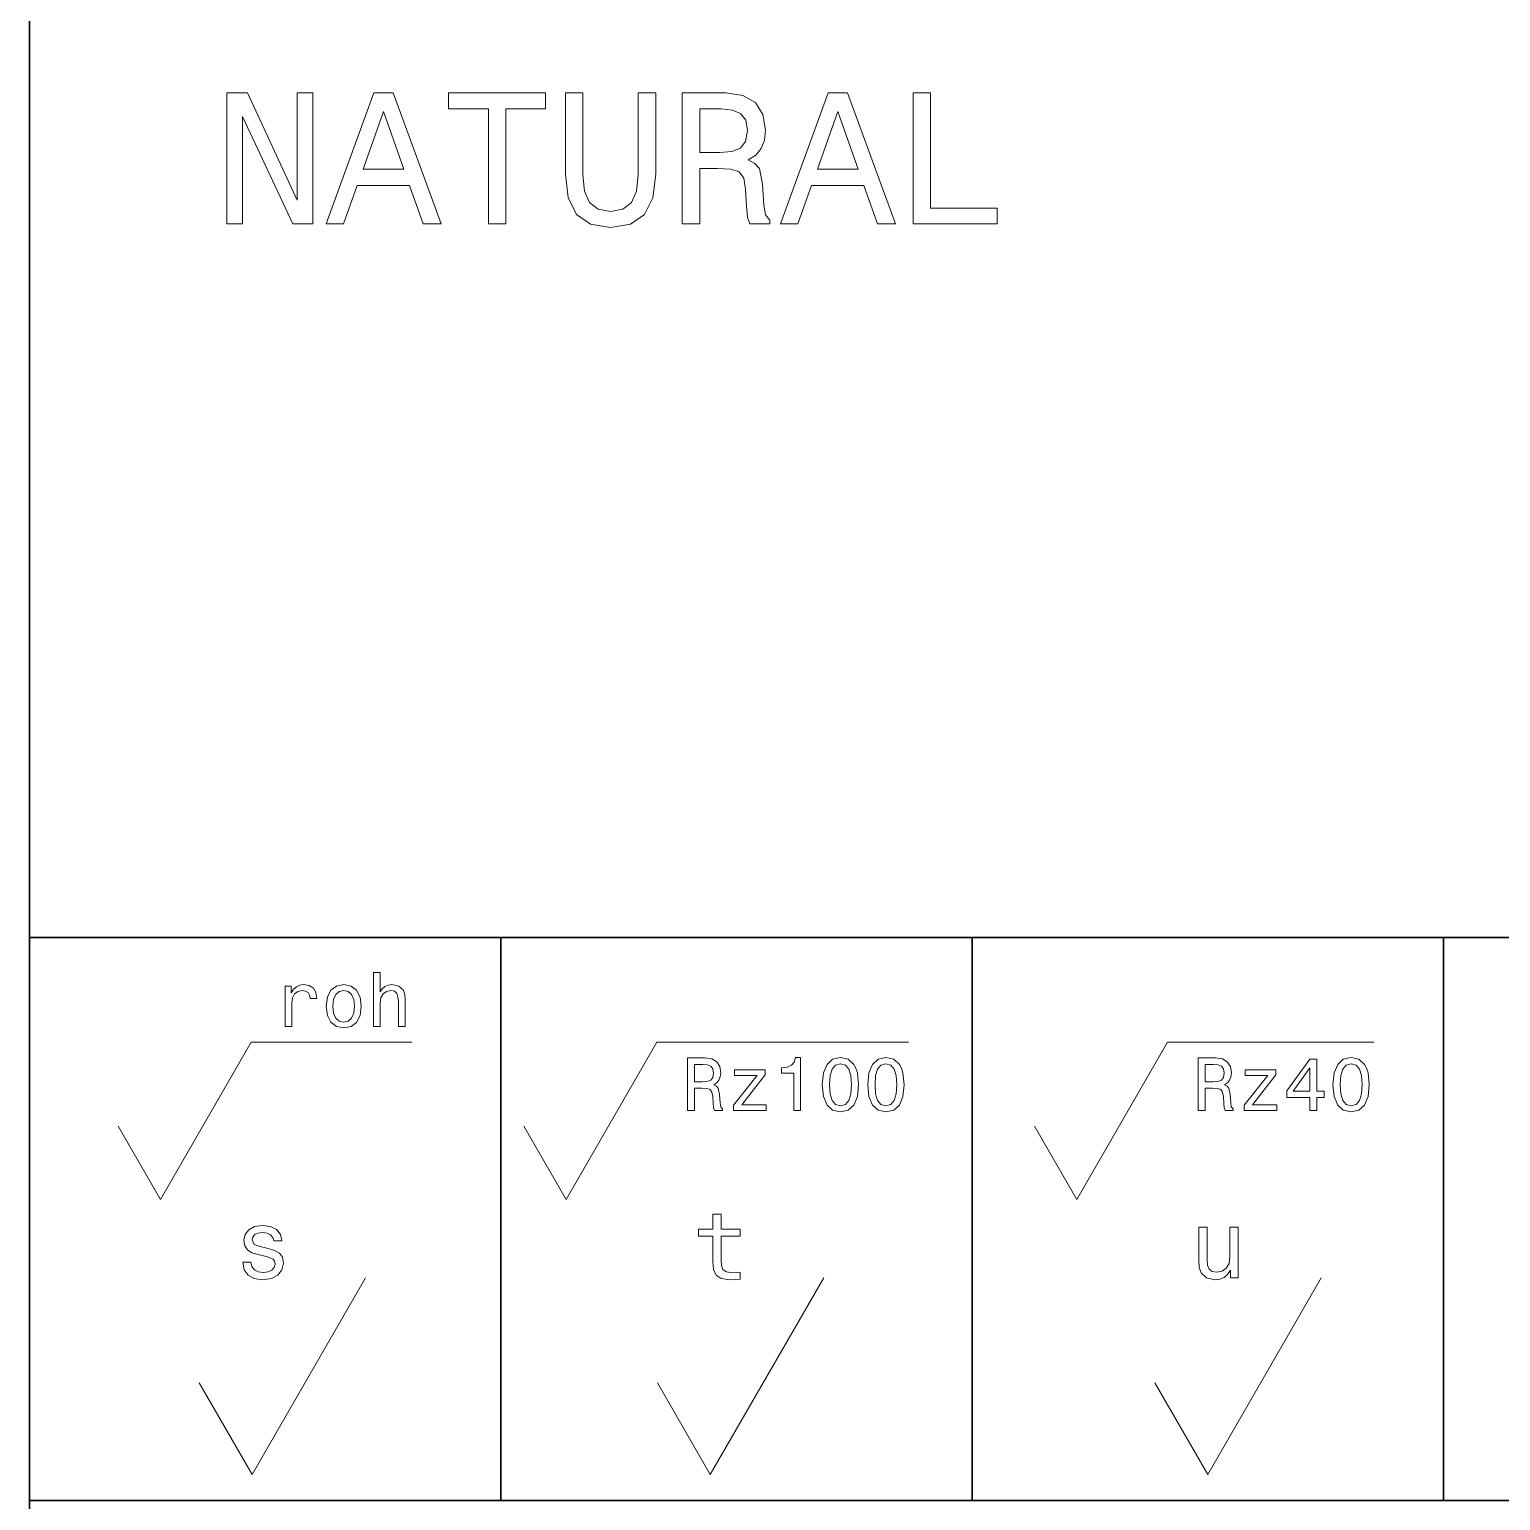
# Model space of a CAD drawing. Extents: x 5 to 413, y 5 to 291.
# Drawn here: x 335.9 to 375.46, y 180.5 to 220.06 of the extents above; entities that cross this region are included whole.
import ezdxf

# ---------------------------------------------------------------- set-up
doc = ezdxf.new("R2010")
doc.units = 0

msp = doc.modelspace()

# ---------------------------------------------------------------- linework, layer by layer
at = {"color": 7, "lineweight": 35}
for p, q in [((335.902863, 290.786957), (335.902863, 5.281658)), ((413.367188, 195.641525), (335.902863, 195.641525)), ((335.902863, 195.641525), (335.902863, 180.500778)), ((348.578827, 195.641525), (348.578827, 180.500778)), ((361.254822, 195.641525), (361.254822, 180.500778)), ((373.930786, 195.641525), (373.930786, 180.500778)), ((335.902863, 180.500778), (413.367188, 180.500778))]:
    msp.add_line(p, q, dxfattribs=at)
at = {"color": 7, "lineweight": 13}
for p, q in [((339.42395, 188.599319), (341.863434, 192.824646)), ((341.863434, 192.824646), (346.187714, 192.824646)), ((350.339386, 188.599319), (352.77887, 192.824646)), ((352.77887, 192.824646), (359.546631, 192.824646)), ((364.071686, 188.599319), (366.511169, 192.824646)), ((366.511169, 192.824646), (372.05719, 192.824646)), ((339.42395, 188.599319), (338.285522, 190.571136)), ((350.339386, 188.599319), (349.200958, 190.571136)), ((364.071686, 188.599319), (362.933258, 190.571136)), ((341.888733, 181.205002), (344.93811, 186.486664)), ((354.212585, 181.205002), (357.261963, 186.486664)), ((367.592804, 181.205002), (370.642181, 186.486664)), ((341.888733, 181.205002), (340.465698, 183.669769)), ((354.212585, 181.205002), (352.789551, 183.669769)), ((367.592804, 181.205002), (366.169769, 183.669769))]:
    msp.add_line(p, q, dxfattribs=at)
for points in [[(341.213318, 214.831039), (341.63443, 214.831039), (341.63443, 217.717941), (342.984039, 214.831039), (343.526917, 214.831039), (343.526917, 218.352142), (343.100739, 218.352142), (343.100739, 215.46524), (341.766357, 218.352142), (341.213318, 218.352142)], [(343.88208, 214.831039), (344.348846, 214.831039), (344.719208, 215.866058), (346.124603, 215.866058), (346.494995, 214.831039), (346.971924, 214.831039), (345.683197, 218.357224), (345.16571, 218.357224)], [(348.245392, 214.831039), (348.712158, 214.831039), (348.712158, 217.925964), (349.777649, 217.925964), (349.777649, 218.352142), (347.174866, 218.352142), (347.174866, 217.925964), (348.245392, 217.925964)], [(350.320526, 216.170486), (350.391541, 215.53627), (350.614777, 215.084717), (350.990234, 214.825958), (351.533112, 214.734634), (352.070923, 214.825958), (352.446381, 215.084717), (352.669617, 215.531204), (352.745728, 216.170486), (352.745728, 218.352142), (352.273865, 218.352142), (352.273865, 216.145111), (352.22821, 215.713852), (352.091217, 215.404358), (351.857819, 215.22171), (351.533112, 215.160828), (351.198242, 215.22171), (350.964874, 215.404358), (350.827881, 215.708786), (350.787292, 216.145111), (350.787292, 218.352142), (350.320526, 218.352142)], [(353.456024, 214.831039), (353.927856, 214.831039), (353.927856, 216.317612), (354.409851, 216.317612), (354.765015, 216.302399), (354.988251, 216.231369), (355.110016, 216.063934), (355.160767, 215.764587), (355.186127, 215.307968), (355.216583, 215.008621), (355.277466, 214.831039), (355.810181, 214.831039), (355.810181, 214.927444), (355.693481, 215.069504), (355.652893, 215.333328), (355.617401, 215.901581), (355.531128, 216.322693), (355.414459, 216.454605), (355.231781, 216.55101), (355.434753, 216.677841), (355.576813, 216.855423), (355.668121, 217.078659), (355.698578, 217.347565), (355.627533, 217.773743), (355.424591, 218.093384), (355.089722, 218.286194), (354.633118, 218.352142), (353.456024, 218.352142)], [(356.099396, 214.831039), (356.566162, 214.831039), (356.936523, 215.866058), (358.341949, 215.866058), (358.712311, 214.831039), (359.18924, 214.831039), (357.900513, 218.357224), (357.383026, 218.357224)], [(359.666168, 214.831039), (361.928986, 214.831039), (361.928986, 215.257233), (360.132935, 215.257233), (360.132935, 218.352142), (359.666168, 218.352142)], [(344.881561, 216.297318), (345.424438, 217.849854), (345.967346, 216.297318)], [(354.50119, 217.920883), (354.810669, 217.890442), (355.028839, 217.794037), (355.165833, 217.61647), (355.211487, 217.337418), (355.160767, 217.043152), (355.023773, 216.86557), (354.790375, 216.774246), (354.470764, 216.748871), (353.927856, 216.748871), (353.927856, 217.920883)], [(357.098907, 216.297318), (357.641785, 217.849854), (358.184662, 216.297318)], [(345.156769, 193.247177), (345.335358, 193.247177), (345.335358, 193.876312), (345.353607, 194.020401), (345.412476, 194.125931), (345.503784, 194.190872), (345.625549, 194.215225), (345.722961, 194.194931), (345.783844, 194.140137), (345.814301, 194.048813), (345.824432, 193.927048), (345.824432, 193.247177), (346.003052, 193.247177), (346.003052, 193.963577), (345.994934, 194.107666), (345.958405, 194.227402), (345.838654, 194.33699), (345.651947, 194.375549), (345.550476, 194.361343), (345.463196, 194.322784), (345.390137, 194.261902), (345.335358, 194.178696), (345.335358, 194.70433), (345.156769, 194.70433)], [(342.780273, 193.247177), (342.958862, 193.247177), (342.958862, 193.870224), (342.977112, 194.020401), (343.031921, 194.12796), (343.121216, 194.192902), (343.240936, 194.215225), (343.330231, 194.201019), (343.397217, 194.160431), (343.437805, 194.091431), (343.452026, 193.998077), (343.632629, 193.998077), (343.608276, 194.16246), (343.541321, 194.280167), (343.429688, 194.351196), (343.277466, 194.375549), (343.173981, 194.359314), (343.084686, 194.318726), (343.005524, 194.249725), (342.942627, 194.156372), (342.942627, 194.33699), (342.780273, 194.33699)], [(343.882263, 193.791077), (343.914734, 193.543472), (344.008087, 193.360825), (344.156219, 193.247177), (344.355133, 193.208618), (344.551971, 193.247177), (344.700134, 193.358795), (344.793488, 193.541443), (344.827972, 193.791077), (344.793488, 194.038666), (344.700134, 194.223343), (344.551971, 194.334961), (344.355133, 194.375549), (344.156219, 194.334961), (344.008087, 194.221313), (343.914734, 194.038666)], [(344.064911, 193.793106), (344.08316, 193.975754), (344.139984, 194.107666), (344.231323, 194.188843), (344.355133, 194.217255), (344.476898, 194.188843), (344.568207, 194.109695), (344.625031, 193.975754), (344.645325, 193.793106), (344.625031, 193.608414), (344.568207, 193.474472), (344.476898, 193.393295), (344.355133, 193.366913), (344.231323, 193.393295), (344.139984, 193.474472), (344.08316, 193.608414)], [(353.596252, 190.993668), (353.785004, 190.993668), (353.785004, 191.588303), (353.977783, 191.588303), (354.119843, 191.582214), (354.209137, 191.553802), (354.257843, 191.486832), (354.278137, 191.367081), (354.2883, 191.184433), (354.300476, 191.064697), (354.324829, 190.993668), (354.537933, 190.993668), (354.537933, 191.032227), (354.491241, 191.08905), (354.475006, 191.19458), (354.460815, 191.42189), (354.4263, 191.590332), (354.379639, 191.643097), (354.30658, 191.681656), (354.387756, 191.732391), (354.44458, 191.803421), (354.48111, 191.892715), (354.493286, 192.000275), (354.464874, 192.170746), (354.383698, 192.298615), (354.249725, 192.375732), (354.067078, 192.402115), (353.596252, 192.402115)], [(356.45575, 190.993668), (356.640442, 190.993668), (356.640442, 192.412262), (356.502441, 192.412262), (356.465912, 192.288467), (356.392853, 192.205246), (356.281219, 192.15654), (356.126984, 192.140305), (356.126984, 191.996216), (356.45575, 191.996216)], [(357.224915, 191.681656), (357.255371, 191.363022), (357.350739, 191.135727), (357.50296, 190.997726), (357.71402, 190.953079), (357.923065, 190.997726), (358.075256, 191.135727), (358.16861, 191.363022), (358.20108, 191.681656), (358.16861, 191.998245), (358.130066, 192.124069), (358.075256, 192.22757), (357.923065, 192.365585), (357.71402, 192.412262), (357.50296, 192.365585), (357.350739, 192.22554), (357.255371, 191.998245)], [(358.446655, 191.681656), (358.477081, 191.363022), (358.572479, 191.135727), (358.724701, 190.997726), (358.93576, 190.953079), (359.144775, 190.997726), (359.296997, 191.135727), (359.39035, 191.363022), (359.422821, 191.681656), (359.39035, 191.998245), (359.351776, 192.124069), (359.296997, 192.22757), (359.144775, 192.365585), (358.93576, 192.412262), (358.724701, 192.365585), (358.572479, 192.22554), (358.477081, 191.998245)], [(367.328583, 190.993668), (367.517334, 190.993668), (367.517334, 191.588303), (367.710114, 191.588303), (367.852173, 191.582214), (367.941467, 191.553802), (367.990173, 191.486832), (368.010468, 191.367081), (368.02063, 191.184433), (368.032806, 191.064697), (368.057159, 190.993668), (368.270264, 190.993668), (368.270264, 191.032227), (368.223572, 191.08905), (368.207336, 191.19458), (368.193146, 191.42189), (368.15863, 191.590332), (368.111969, 191.643097), (368.03891, 191.681656), (368.120087, 191.732391), (368.17691, 191.803421), (368.21344, 191.892715), (368.225616, 192.000275), (368.197205, 192.170746), (368.116028, 192.298615), (367.982056, 192.375732), (367.799408, 192.402115), (367.328583, 192.402115)], [(370.336243, 190.993668), (370.51889, 190.993668), (370.51889, 191.342728), (370.719818, 191.342728), (370.719818, 191.505096), (370.51889, 191.505096), (370.51889, 192.371674), (370.334198, 192.371674), (369.717255, 191.521332), (369.717255, 191.342728), (370.336243, 191.342728)], [(370.957245, 191.681656), (370.987701, 191.363022), (371.083069, 191.135727), (371.235291, 190.997726), (371.44635, 190.953079), (371.655396, 190.997726), (371.807587, 191.135727), (371.90094, 191.363022), (371.933411, 191.681656), (371.90094, 191.998245), (371.862396, 192.124069), (371.807587, 192.22757), (371.655396, 192.365585), (371.44635, 192.412262), (371.235291, 192.365585), (371.083069, 192.22554), (370.987701, 191.998245)], [(354.014313, 192.229599), (354.138123, 192.217422), (354.225372, 192.178864), (354.280182, 192.107834), (354.298462, 191.996216), (354.278137, 191.87851), (354.223358, 191.80748), (354.130005, 191.77095), (354.002136, 191.760803), (353.785004, 191.760803), (353.785004, 192.229599)], [(355.471466, 191.933304), (354.836243, 191.129639), (354.836243, 190.993668), (355.719055, 190.993668), (355.719055, 191.143845), (355.061523, 191.143845), (355.690643, 191.94548), (355.690643, 192.083481), (354.866699, 192.083481), (354.866699, 191.933304)], [(357.419739, 191.681656), (357.435974, 191.927216), (357.486725, 192.103775), (357.578033, 192.207275), (357.71402, 192.243805), (357.847961, 192.207275), (357.939301, 192.103775), (357.990021, 191.927216), (358.006256, 191.681656), (357.990021, 191.434067), (357.939301, 191.257492), (357.847961, 191.153992), (357.71402, 191.119492), (357.578033, 191.153992), (357.486725, 191.257492), (357.435974, 191.434067)], [(358.641479, 191.681656), (358.657715, 191.927216), (358.708466, 192.103775), (358.799774, 192.207275), (358.93576, 192.243805), (359.069702, 192.207275), (359.161011, 192.103775), (359.211761, 191.927216), (359.227997, 191.681656), (359.211761, 191.434067), (359.161011, 191.257492), (359.069702, 191.153992), (358.93576, 191.119492), (358.799774, 191.153992), (358.708466, 191.257492), (358.657715, 191.434067)], [(367.746643, 192.229599), (367.870453, 192.217422), (367.957703, 192.178864), (368.012512, 192.107834), (368.030792, 191.996216), (368.010468, 191.87851), (367.955688, 191.80748), (367.862335, 191.77095), (367.734467, 191.760803), (367.517334, 191.760803), (367.517334, 192.229599)], [(369.203796, 191.933304), (368.568573, 191.129639), (368.568573, 190.993668), (369.451385, 190.993668), (369.451385, 191.143845), (368.793854, 191.143845), (369.422974, 191.94548), (369.422974, 192.083481), (368.59903, 192.083481), (368.59903, 191.933304)], [(369.887726, 191.505096), (370.336243, 192.136246), (370.336243, 191.505096)], [(371.152069, 191.681656), (371.168304, 191.927216), (371.219055, 192.103775), (371.310364, 192.207275), (371.44635, 192.243805), (371.580292, 192.207275), (371.671631, 192.103775), (371.722351, 191.927216), (371.738586, 191.681656), (371.722351, 191.434067), (371.671631, 191.257492), (371.580292, 191.153992), (371.44635, 191.119492), (371.310364, 191.153992), (371.219055, 191.257492), (371.168304, 191.434067)], [(354.279572, 187.612991), (354.279572, 186.930588), (354.2948, 186.709885), (354.365814, 186.557678), (354.507874, 186.468887), (354.748871, 186.438446), (355.012695, 186.451126), (355.012695, 186.643936), (354.819916, 186.628708), (354.644867, 186.649002), (354.550995, 186.712433), (354.510406, 186.81897), (354.502808, 186.968643), (354.502808, 187.612991), (355.012695, 187.612991), (355.012695, 187.803253), (354.502808, 187.803253), (354.502808, 188.201538), (354.279572, 188.201538), (354.279572, 187.803253), (353.893982, 187.803253), (353.893982, 187.612991)], [(342.323547, 187.28067), (342.10791, 187.331406), (341.94809, 187.389755), (341.894836, 187.508987), (341.910065, 187.592697), (341.963318, 187.65358), (342.049561, 187.691635), (342.173889, 187.706863), (342.293121, 187.691635), (342.386963, 187.645981), (342.447845, 187.577484), (342.473236, 187.48616), (342.691406, 187.48616), (342.691406, 187.491226), (342.653351, 187.656128), (342.549316, 187.785507), (342.386963, 187.866684), (342.173889, 187.897125), (341.958252, 187.866684), (341.800964, 187.782959), (341.702026, 187.658661), (341.6716, 187.501373), (341.694427, 187.349167), (341.765442, 187.242615), (341.882141, 187.166519), (342.052124, 187.113235), (342.30072, 187.052353), (342.452942, 186.988937), (342.49353, 186.938202), (342.508728, 186.862091), (342.485901, 186.768234), (342.425018, 186.697205), (342.32608, 186.651535), (342.194183, 186.636322), (342.054657, 186.651535), (341.953186, 186.704819), (341.884674, 186.791061), (341.856781, 186.910294), (341.641144, 186.910294), (341.676666, 186.707352), (341.78067, 186.560211), (341.945557, 186.47142), (342.173889, 186.438446), (342.412354, 186.47142), (342.587372, 186.560211), (342.693939, 186.702286), (342.731995, 186.887466), (342.704071, 187.047287), (342.625427, 187.156372), (342.496063, 187.227402)], [(368.410675, 187.848923), (368.187439, 187.848923), (368.187439, 187.0625), (368.162079, 186.879852), (368.088501, 186.74794), (367.974365, 186.666763), (367.824677, 186.641388), (367.705444, 186.661682), (367.629333, 186.72258), (367.586212, 186.826584), (367.57608, 186.973724), (367.57608, 187.848923), (367.352844, 187.848923), (367.352844, 186.95343), (367.360443, 186.773315), (367.40863, 186.623642), (367.555786, 186.486649), (367.791687, 186.438446), (367.918549, 186.456207), (368.027618, 186.501877), (368.12149, 186.580505), (368.197601, 186.694672), (368.197601, 186.486649), (368.410675, 186.486649)]]:
    msp.add_lwpolyline(points, close=True, dxfattribs=at)

doc.saveas('drawing.dxf')
